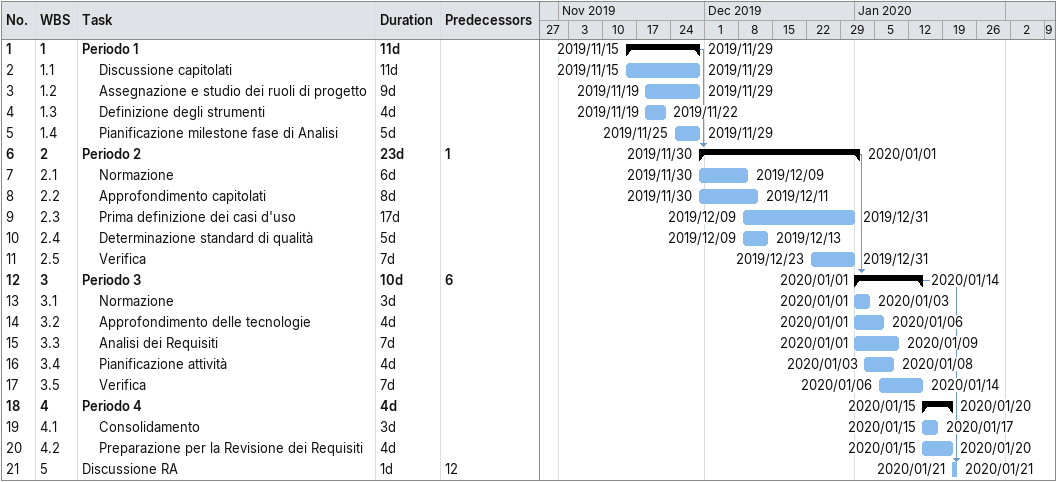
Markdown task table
| ID | WBS | Task | Duration | Start | Finish | Predecessors |
|---|---|---|---|---|---|---|
| 1 | 1 | **Periodo 1** | 11d | 2019-11-15 | 2019-11-29 |  |
| 2 | 1.1 | Discussione capitolati | 11d | 2019-11-15 | 2019-11-29 |  |
| 3 | 1.2 | Assegnazione e studio dei ruoli di progetto | 9d | 2019-11-19 | 2019-11-29 |  |
| 4 | 1.3 | Definizione degli strumenti | 4d | 2019-11-19 | 2019-11-22 |  |
| 5 | 1.4 | Pianificazione milestone fase di Analisi | 5d | 2019-11-25 | 2019-11-29 |  |
| 6 | 2 | **Periodo 2** | 23d | 2019-11-30 | 2020-01-01 | 1 |
| 7 | 2.1 | Normazione | 6d | 2019-11-30 | 2019-12-09 |  |
| 8 | 2.2 | Approfondimento capitolati | 8d | 2019-11-30 | 2019-12-11 |  |
| 9 | 2.3 | Prima definizione dei casi d'uso | 17d | 2019-12-09 | 2019-12-31 |  |
| 10 | 2.4 | Determinazione standard di qualità | 5d | 2019-12-09 | 2019-12-13 |  |
| 11 | 2.5 | Verifica | 7d | 2019-12-23 | 2019-12-31 |  |
| 12 | 3 | **Periodo 3** | 10d | 2020-01-01 | 2020-01-14 | 6 |
| 13 | 3.1 | Normazione | 3d | 2020-01-01 | 2020-01-03 |  |
| 14 | 3.2 | Approfondimento delle tecnologie | 4d | 2020-01-01 | 2020-01-06 |  |
| 15 | 3.3 | Analisi dei Requisiti | 7d | 2020-01-01 | 2020-01-09 |  |
| 16 | 3.4 | Pianificazione attività | 4d | 2020-01-03 | 2020-01-08 |  |
| 17 | 3.5 | Verifica | 7d | 2020-01-06 | 2020-01-14 |  |
| 18 | 4 | **Periodo 4** | 4d | 2020-01-15 | 2020-01-20 |  |
| 19 | 4.1 | Consolidamento | 3d | 2020-01-15 | 2020-01-17 |  |
| 20 | 4.2 | Preparazione per la Revisione dei Requisiti | 4d | 2020-01-15 | 2020-01-20 |  |
| 21 | 5 | Discussione RA | 1d | 2020-01-21 | 2020-01-21 | 12 |
